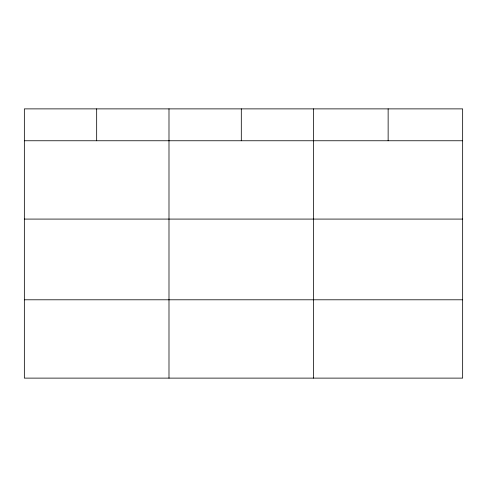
<?xml version="1.0" encoding="UTF-8"?>
<svg xmlns="http://www.w3.org/2000/svg" width="487" height="487" viewBox="0 0 487 487"><rect width="100%" height="100%" fill="white"/><g stroke="black" fill="none" stroke-linecap="round" stroke-linejoin="round"><path stroke-width="0.73" d="M462.65 219.083L462.65 108.881L24.35 108.881L24.35 378.119L462.65 378.119L462.65 219.083L24.35 219.083M24.35 140.755L462.65 140.755M24.35 299.791L462.65 299.791M388.139 108.881L388.139 140.755M313.628 108.881L313.628 378.119M241.308 108.881L241.308 140.755M168.989 108.881L168.989 378.119M96.67 108.881L96.67 140.755"/></g></svg>
